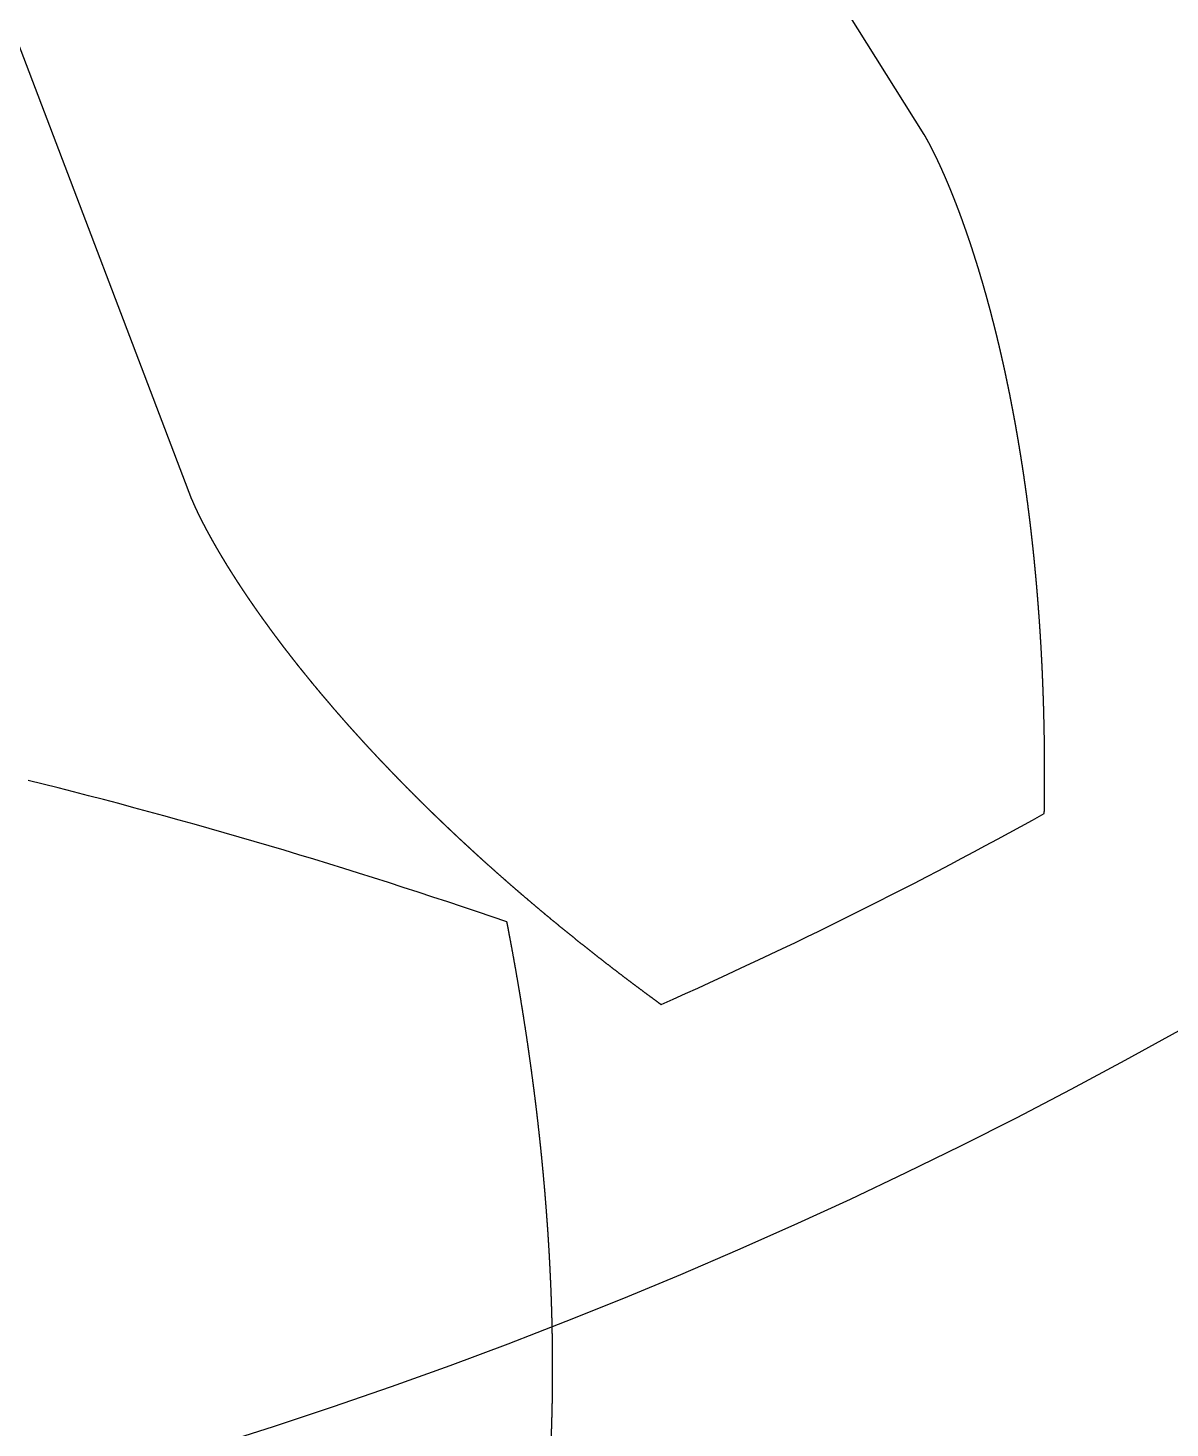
# Model space of a CAD drawing. Header units: centimetres. Extents: x -25.1 to 37.5, y -51.5 to 12.5.
# Drawn here: x 15.3912 to 15.7282, y -38.6774 to -38.2645 of the extents above; entities that cross this region are included whole.
import ezdxf

# ---------------------------------------------------------------- set-up
doc = ezdxf.new("R2010")
doc.units = ezdxf.units.CM
doc.header["$MEASUREMENT"] = 0
for name, color, linetype in [('robot assembler v21_Sketch67', 7, 'Continuous'), ('robot assembler v21_Sketch68', 7, 'Continuous'), ('robot assembler v21_Sketch75', 7, 'Continuous'), ('robot assembler v21_Sketch76', 7, 'Continuous'), ('robot assembler v21_Sketch86', 7, 'Continuous')]:
    doc.layers.add(name, color=color, linetype=linetype)

msp = doc.modelspace()

# ---------------------------------------------------------------- linework, layer by layer
at = {"layer": 'robot assembler v21_Sketch67'}
msp.add_arc((14.991, -40.1, 50.1), 1.6625, 70.98924, 76.06958, dxfattribs=at)
msp.add_open_spline([(15.53243, -38.76543, 50.1), (15.53243, -38.76542, 50.1), (15.53244, -38.7654, 50.1), (15.53246, -38.76536, 50.1), (15.53248, -38.7653, 50.1), (15.53251, -38.76521, 50.1), (15.53255, -38.76511, 50.1), (15.53259, -38.765, 50.1), (15.53264, -38.76487, 50.1), (15.53269, -38.76473, 50.1), (15.53275, -38.76458, 50.1), (15.53281, -38.76441, 50.1), (15.53287, -38.76423, 50.1), (15.53294, -38.76404, 50.1), (15.53301, -38.76383, 50.1), (15.53309, -38.76362, 50.1), (15.53317, -38.76339, 50.1), (15.53325, -38.76315, 50.1), (15.53333, -38.7629, 50.1), (15.53342, -38.76263, 50.1), (15.53351, -38.76236, 50.1), (15.53361, -38.76207, 50.1), (15.5337, -38.76177, 50.1), (15.5338, -38.76146, 50.1), (15.5339, -38.76114, 50.1), (15.53401, -38.76081, 50.1), (15.53411, -38.76047, 50.1), (15.53422, -38.76012, 50.1), (15.53433, -38.75975, 50.1), (15.53444, -38.75938, 50.1), (15.53456, -38.759, 50.1), (15.53467, -38.7586, 50.1), (15.53479, -38.7582, 50.1), (15.53491, -38.75778, 50.1), (15.53503, -38.75736, 50.1), (15.53516, -38.75692, 50.1), (15.53528, -38.75648, 50.1), (15.5354, -38.75602, 50.1), (15.53553, -38.75556, 50.1), (15.53566, -38.75509, 50.1), (15.53579, -38.7546, 50.1), (15.53592, -38.75411, 50.1), (15.53605, -38.75361, 50.1), (15.53618, -38.7531, 50.1), (15.53631, -38.75258, 50.1), (15.53645, -38.75205, 50.1), (15.53658, -38.75151, 50.1), (15.53672, -38.75096, 50.1), (15.53685, -38.75041, 50.1), (15.53699, -38.74984, 50.1), (15.53712, -38.74927, 50.1), (15.53726, -38.74869, 50.1), (15.5374, -38.7481, 50.1), (15.53753, -38.7475, 50.1), (15.53767, -38.74689, 50.1), (15.53781, -38.74628, 50.1), (15.53795, -38.74565, 50.1), (15.53809, -38.74502, 50.1), (15.53822, -38.74438, 50.1), (15.53836, -38.74373, 50.1), (15.5385, -38.74307, 50.1), (15.53864, -38.74241, 50.1), (15.53877, -38.74173, 50.1), (15.53891, -38.74105, 50.1), (15.53905, -38.74036, 50.1), (15.53919, -38.73967, 50.1), (15.53932, -38.73896, 50.1), (15.53946, -38.73825, 50.1), (15.53959, -38.73753, 50.1), (15.53973, -38.7368, 50.1), (15.53986, -38.73607, 50.1), (15.54, -38.73533, 50.1), (15.54013, -38.73458, 50.1), (15.54026, -38.73382, 50.1), (15.5404, -38.73305, 50.1), (15.54053, -38.73228, 50.1), (15.54066, -38.7315, 50.1), (15.54079, -38.73072, 50.1), (15.54092, -38.72992, 50.1), (15.54104, -38.72912, 50.1), (15.54117, -38.72832, 50.1), (15.5413, -38.7275, 50.1), (15.54142, -38.72668, 50.1), (15.54155, -38.72585, 50.1), (15.54167, -38.72502, 50.1), (15.54179, -38.72417, 50.1), (15.54191, -38.72332, 50.1), (15.54203, -38.72247, 50.1), (15.54215, -38.72161, 50.1), (15.54227, -38.72074, 50.1), (15.54238, -38.71986, 50.1), (15.5425, -38.71898, 50.1), (15.54261, -38.71809, 50.1), (15.54272, -38.7172, 50.1), (15.54283, -38.71629, 50.1), (15.54294, -38.71539, 50.1), (15.54305, -38.71447, 50.1), (15.54316, -38.71355, 50.1), (15.54326, -38.71262, 50.1), (15.54336, -38.71169, 50.1), (15.54347, -38.71075, 50.1), (15.54357, -38.7098, 50.1), (15.54366, -38.70885, 50.1), (15.54376, -38.70789, 50.1), (15.54386, -38.70693, 50.1), (15.54395, -38.70596, 50.1), (15.54404, -38.70498, 50.1), (15.54413, -38.704, 50.1), (15.54422, -38.70301, 50.1), (15.54431, -38.70202, 50.1), (15.54439, -38.70102, 50.1), (15.54447, -38.70001, 50.1), (15.54455, -38.699, 50.1), (15.54463, -38.69798, 50.1), (15.54471, -38.69696, 50.1), (15.54479, -38.69593, 50.1), (15.54486, -38.6949, 50.1), (15.54493, -38.69386, 50.1), (15.545, -38.69281, 50.1), (15.54507, -38.69176, 50.1), (15.54513, -38.6907, 50.1), (15.54519, -38.68964, 50.1), (15.54525, -38.68857, 50.1), (15.54531, -38.6875, 50.1), (15.54537, -38.68642, 50.1), (15.54542, -38.68534, 50.1), (15.54548, -38.68425, 50.1), (15.54553, -38.68315, 50.1), (15.54557, -38.68205, 50.1), (15.54562, -38.68095, 50.1), (15.54566, -38.67983, 50.1), (15.5457, -38.67872, 50.1), (15.54574, -38.6776, 50.1), (15.54578, -38.67647, 50.1), (15.54581, -38.67534, 50.1), (15.54584, -38.6742, 50.1), (15.54587, -38.67306, 50.1), (15.5459, -38.67191, 50.1), (15.54592, -38.67076, 50.1), (15.54595, -38.66961, 50.1), (15.54597, -38.66844, 50.1), (15.54598, -38.66728, 50.1), (15.546, -38.66611, 50.1), (15.54601, -38.66493, 50.1), (15.54602, -38.66375, 50.1), (15.54603, -38.66256, 50.1), (15.54603, -38.66137, 50.1), (15.54603, -38.66018, 50.1), (15.54603, -38.65898, 50.1), (15.54603, -38.65777, 50.1), (15.54602, -38.65656, 50.1), (15.54602, -38.65535, 50.1), (15.546, -38.65413, 50.1), (15.54599, -38.6529, 50.1), (15.54597, -38.65168, 50.1), (15.54595, -38.65044, 50.1), (15.54593, -38.6492, 50.1), (15.54591, -38.64796, 50.1), (15.54588, -38.64672, 50.1), (15.54585, -38.64547, 50.1), (15.54582, -38.64421, 50.1), (15.54578, -38.64295, 50.1), (15.54574, -38.64169, 50.1), (15.5457, -38.64042, 50.1), (15.54566, -38.63914, 50.1), (15.54561, -38.63787, 50.1), (15.54556, -38.63658, 50.1), (15.54551, -38.6353, 50.1), (15.54545, -38.63401, 50.1), (15.54539, -38.63271, 50.1), (15.54533, -38.63142, 50.1), (15.54527, -38.63011, 50.1), (15.5452, -38.62881, 50.1), (15.54513, -38.62749, 50.1), (15.54506, -38.62618, 50.1), (15.54498, -38.62486, 50.1), (15.5449, -38.62354, 50.1), (15.54482, -38.62221, 50.1), (15.54474, -38.62088, 50.1), (15.54465, -38.61954, 50.1), (15.54456, -38.6182, 50.1), (15.54446, -38.61686, 50.1), (15.54436, -38.61551, 50.1), (15.54426, -38.61416, 50.1), (15.54416, -38.6128, 50.1), (15.54405, -38.61144, 50.1), (15.54394, -38.61008, 50.1), (15.54383, -38.60871, 50.1), (15.54372, -38.60734, 50.1), (15.5436, -38.60597, 50.1), (15.54347, -38.60459, 50.1), (15.54335, -38.60321, 50.1), (15.54322, -38.60182, 50.1), (15.54309, -38.60043, 50.1), (15.54295, -38.59904, 50.1), (15.54282, -38.59764, 50.1), (15.54268, -38.59624, 50.1), (15.54253, -38.59484, 50.1), (15.54238, -38.59343, 50.1), (15.54223, -38.59202, 50.1), (15.54208, -38.5906, 50.1), (15.54192, -38.58918, 50.1), (15.54176, -38.58776, 50.1), (15.5416, -38.58633, 50.1), (15.54143, -38.5849, 50.1), (15.54126, -38.58347, 50.1), (15.54108, -38.58203, 50.1), (15.54091, -38.5806, 50.1), (15.54073, -38.57915, 50.1), (15.54054, -38.57771, 50.1), (15.54036, -38.57626, 50.1), (15.54016, -38.5748, 50.1), (15.53997, -38.57335, 50.1), (15.53977, -38.57189, 50.1), (15.53957, -38.57042, 50.1), (15.53937, -38.56896, 50.1), (15.53916, -38.56749, 50.1), (15.53895, -38.56601, 50.1), (15.53874, -38.56454, 50.1), (15.53852, -38.56306, 50.1), (15.5383, -38.56157, 50.1), (15.53807, -38.56009, 50.1), (15.53784, -38.5586, 50.1), (15.53761, -38.55711, 50.1), (15.53738, -38.55561, 50.1), (15.53714, -38.55411, 50.1), (15.5369, -38.55261, 50.1), (15.53665, -38.55111, 50.1), (15.5364, -38.5496, 50.1), (15.53615, -38.54809, 50.1), (15.5359, -38.54657, 50.1), (15.53564, -38.54506, 50.1), (15.53537, -38.54354, 50.1), (15.53511, -38.54201, 50.1), (15.53484, -38.54049, 50.1), (15.53456, -38.53896, 50.1), (15.53429, -38.53743, 50.1), (15.53401, -38.53589, 50.1), (15.53372, -38.53436, 50.1), (15.53343, -38.53282, 50.1), (15.53314, -38.53127, 50.1), (15.53291, -38.53004, 50.1), (15.53273, -38.52911, 50.1), (15.53261, -38.52849, 50.1), (15.53255, -38.52818, 50.1)], degree=5, dxfattribs=at)
at = {"layer": 'robot assembler v21_Sketch68'}
msp.add_arc((14.991, -40.1, 50.1), 1.6625, 70.98924, 76.06958, dxfattribs=at)
msp.add_open_spline([(15.53243, -38.76543, 50.1), (15.53243, -38.76542, 50.1), (15.53244, -38.7654, 50.1), (15.53246, -38.76536, 50.1), (15.53248, -38.7653, 50.1), (15.53251, -38.76521, 50.1), (15.53255, -38.76511, 50.1), (15.53259, -38.765, 50.1), (15.53264, -38.76487, 50.1), (15.53269, -38.76473, 50.1), (15.53275, -38.76458, 50.1), (15.53281, -38.76441, 50.1), (15.53287, -38.76423, 50.1), (15.53294, -38.76404, 50.1), (15.53301, -38.76383, 50.1), (15.53309, -38.76362, 50.1), (15.53317, -38.76339, 50.1), (15.53325, -38.76315, 50.1), (15.53333, -38.7629, 50.1), (15.53342, -38.76263, 50.1), (15.53351, -38.76236, 50.1), (15.53361, -38.76207, 50.1), (15.5337, -38.76177, 50.1), (15.5338, -38.76146, 50.1), (15.5339, -38.76114, 50.1), (15.53401, -38.76081, 50.1), (15.53411, -38.76047, 50.1), (15.53422, -38.76012, 50.1), (15.53433, -38.75975, 50.1), (15.53444, -38.75938, 50.1), (15.53456, -38.759, 50.1), (15.53467, -38.7586, 50.1), (15.53479, -38.7582, 50.1), (15.53491, -38.75778, 50.1), (15.53503, -38.75736, 50.1), (15.53516, -38.75692, 50.1), (15.53528, -38.75648, 50.1), (15.5354, -38.75602, 50.1), (15.53553, -38.75556, 50.1), (15.53566, -38.75509, 50.1), (15.53579, -38.7546, 50.1), (15.53592, -38.75411, 50.1), (15.53605, -38.75361, 50.1), (15.53618, -38.7531, 50.1), (15.53631, -38.75258, 50.1), (15.53645, -38.75205, 50.1), (15.53658, -38.75151, 50.1), (15.53672, -38.75096, 50.1), (15.53685, -38.75041, 50.1), (15.53699, -38.74984, 50.1), (15.53712, -38.74927, 50.1), (15.53726, -38.74869, 50.1), (15.5374, -38.7481, 50.1), (15.53753, -38.7475, 50.1), (15.53767, -38.74689, 50.1), (15.53781, -38.74628, 50.1), (15.53795, -38.74565, 50.1), (15.53809, -38.74502, 50.1), (15.53822, -38.74438, 50.1), (15.53836, -38.74373, 50.1), (15.5385, -38.74307, 50.1), (15.53864, -38.74241, 50.1), (15.53877, -38.74173, 50.1), (15.53891, -38.74105, 50.1), (15.53905, -38.74036, 50.1), (15.53919, -38.73967, 50.1), (15.53932, -38.73896, 50.1), (15.53946, -38.73825, 50.1), (15.53959, -38.73753, 50.1), (15.53973, -38.7368, 50.1), (15.53986, -38.73607, 50.1), (15.54, -38.73533, 50.1), (15.54013, -38.73458, 50.1), (15.54026, -38.73382, 50.1), (15.5404, -38.73305, 50.1), (15.54053, -38.73228, 50.1), (15.54066, -38.7315, 50.1), (15.54079, -38.73072, 50.1), (15.54092, -38.72992, 50.1), (15.54104, -38.72912, 50.1), (15.54117, -38.72832, 50.1), (15.5413, -38.7275, 50.1), (15.54142, -38.72668, 50.1), (15.54155, -38.72585, 50.1), (15.54167, -38.72502, 50.1), (15.54179, -38.72417, 50.1), (15.54191, -38.72332, 50.1), (15.54203, -38.72247, 50.1), (15.54215, -38.72161, 50.1), (15.54227, -38.72074, 50.1), (15.54238, -38.71986, 50.1), (15.5425, -38.71898, 50.1), (15.54261, -38.71809, 50.1), (15.54272, -38.7172, 50.1), (15.54283, -38.71629, 50.1), (15.54294, -38.71539, 50.1), (15.54305, -38.71447, 50.1), (15.54316, -38.71355, 50.1), (15.54326, -38.71262, 50.1), (15.54336, -38.71169, 50.1), (15.54347, -38.71075, 50.1), (15.54357, -38.7098, 50.1), (15.54366, -38.70885, 50.1), (15.54376, -38.70789, 50.1), (15.54386, -38.70693, 50.1), (15.54395, -38.70596, 50.1), (15.54404, -38.70498, 50.1), (15.54413, -38.704, 50.1), (15.54422, -38.70301, 50.1), (15.54431, -38.70202, 50.1), (15.54439, -38.70102, 50.1), (15.54447, -38.70001, 50.1), (15.54455, -38.699, 50.1), (15.54463, -38.69798, 50.1), (15.54471, -38.69696, 50.1), (15.54479, -38.69593, 50.1), (15.54486, -38.6949, 50.1), (15.54493, -38.69386, 50.1), (15.545, -38.69281, 50.1), (15.54507, -38.69176, 50.1), (15.54513, -38.6907, 50.1), (15.54519, -38.68964, 50.1), (15.54525, -38.68857, 50.1), (15.54531, -38.6875, 50.1), (15.54537, -38.68642, 50.1), (15.54542, -38.68534, 50.1), (15.54548, -38.68425, 50.1), (15.54553, -38.68315, 50.1), (15.54557, -38.68205, 50.1), (15.54562, -38.68095, 50.1), (15.54566, -38.67983, 50.1), (15.5457, -38.67872, 50.1), (15.54574, -38.6776, 50.1), (15.54578, -38.67647, 50.1), (15.54581, -38.67534, 50.1), (15.54584, -38.6742, 50.1), (15.54587, -38.67306, 50.1), (15.5459, -38.67191, 50.1), (15.54592, -38.67076, 50.1), (15.54595, -38.66961, 50.1), (15.54597, -38.66844, 50.1), (15.54598, -38.66728, 50.1), (15.546, -38.66611, 50.1), (15.54601, -38.66493, 50.1), (15.54602, -38.66375, 50.1), (15.54603, -38.66256, 50.1), (15.54603, -38.66137, 50.1), (15.54603, -38.66018, 50.1), (15.54603, -38.65898, 50.1), (15.54603, -38.65777, 50.1), (15.54602, -38.65656, 50.1), (15.54602, -38.65535, 50.1), (15.546, -38.65413, 50.1), (15.54599, -38.6529, 50.1), (15.54597, -38.65168, 50.1), (15.54595, -38.65044, 50.1), (15.54593, -38.6492, 50.1), (15.54591, -38.64796, 50.1), (15.54588, -38.64672, 50.1), (15.54585, -38.64547, 50.1), (15.54582, -38.64421, 50.1), (15.54578, -38.64295, 50.1), (15.54574, -38.64169, 50.1), (15.5457, -38.64042, 50.1), (15.54566, -38.63914, 50.1), (15.54561, -38.63787, 50.1), (15.54556, -38.63658, 50.1), (15.54551, -38.6353, 50.1), (15.54545, -38.63401, 50.1), (15.54539, -38.63271, 50.1), (15.54533, -38.63142, 50.1), (15.54527, -38.63011, 50.1), (15.5452, -38.62881, 50.1), (15.54513, -38.62749, 50.1), (15.54506, -38.62618, 50.1), (15.54498, -38.62486, 50.1), (15.5449, -38.62354, 50.1), (15.54482, -38.62221, 50.1), (15.54474, -38.62088, 50.1), (15.54465, -38.61954, 50.1), (15.54456, -38.6182, 50.1), (15.54446, -38.61686, 50.1), (15.54436, -38.61551, 50.1), (15.54426, -38.61416, 50.1), (15.54416, -38.6128, 50.1), (15.54405, -38.61144, 50.1), (15.54394, -38.61008, 50.1), (15.54383, -38.60871, 50.1), (15.54372, -38.60734, 50.1), (15.5436, -38.60597, 50.1), (15.54347, -38.60459, 50.1), (15.54335, -38.60321, 50.1), (15.54322, -38.60182, 50.1), (15.54309, -38.60043, 50.1), (15.54295, -38.59904, 50.1), (15.54282, -38.59764, 50.1), (15.54268, -38.59624, 50.1), (15.54253, -38.59484, 50.1), (15.54238, -38.59343, 50.1), (15.54223, -38.59202, 50.1), (15.54208, -38.5906, 50.1), (15.54192, -38.58918, 50.1), (15.54176, -38.58776, 50.1), (15.5416, -38.58633, 50.1), (15.54143, -38.5849, 50.1), (15.54126, -38.58347, 50.1), (15.54108, -38.58203, 50.1), (15.54091, -38.5806, 50.1), (15.54073, -38.57915, 50.1), (15.54054, -38.57771, 50.1), (15.54036, -38.57626, 50.1), (15.54016, -38.5748, 50.1), (15.53997, -38.57335, 50.1), (15.53977, -38.57189, 50.1), (15.53957, -38.57042, 50.1), (15.53937, -38.56896, 50.1), (15.53916, -38.56749, 50.1), (15.53895, -38.56601, 50.1), (15.53874, -38.56454, 50.1), (15.53852, -38.56306, 50.1), (15.5383, -38.56157, 50.1), (15.53807, -38.56009, 50.1), (15.53784, -38.5586, 50.1), (15.53761, -38.55711, 50.1), (15.53738, -38.55561, 50.1), (15.53714, -38.55411, 50.1), (15.5369, -38.55261, 50.1), (15.53665, -38.55111, 50.1), (15.5364, -38.5496, 50.1), (15.53615, -38.54809, 50.1), (15.5359, -38.54657, 50.1), (15.53564, -38.54506, 50.1), (15.53537, -38.54354, 50.1), (15.53511, -38.54201, 50.1), (15.53484, -38.54049, 50.1), (15.53456, -38.53896, 50.1), (15.53429, -38.53743, 50.1), (15.53401, -38.53589, 50.1), (15.53372, -38.53436, 50.1), (15.53343, -38.53282, 50.1), (15.53314, -38.53127, 50.1), (15.53291, -38.53004, 50.1), (15.53273, -38.52911, 50.1), (15.53261, -38.52849, 50.1), (15.53255, -38.52818, 50.1)], degree=5, dxfattribs=at)
at = {"layer": 'robot assembler v21_Sketch75'}
for p, q in [((15.65563, -38.29588, 50.1), (15.57761, -38.17142, 50.1)), ((15.38722, -38.26623, 50.1), (15.43952, -38.40349, 50.1)), ((15.65568, -38.29595, 50.1), (15.65563, -38.29588, 50.1)), ((15.43952, -38.40349, 50.1), (15.43955, -38.40357, 50.1))]:
    msp.add_line(p, q, dxfattribs=at)
msp.add_arc((15, -37.25, 50.1), 1.425, 293.93042, 299.01076, dxfattribs=at)
for points in [[(15.69109, -38.4962, 50.1), (15.69109, -38.49593, 50.1), (15.6911, -38.49538, 50.1), (15.69111, -38.49456, 50.1), (15.69113, -38.49346, 50.1), (15.69115, -38.4921, 50.1), (15.69116, -38.49074, 50.1), (15.69117, -38.48938, 50.1), (15.69118, -38.48802, 50.1), (15.69118, -38.48667, 50.1), (15.69119, -38.48532, 50.1), (15.69119, -38.48398, 50.1), (15.69119, -38.48263, 50.1), (15.69118, -38.48129, 50.1), (15.69117, -38.47996, 50.1), (15.69116, -38.47862, 50.1), (15.69115, -38.47729, 50.1), (15.69114, -38.47597, 50.1), (15.69112, -38.47464, 50.1), (15.6911, -38.47332, 50.1), (15.69108, -38.47201, 50.1), (15.69105, -38.47069, 50.1), (15.69102, -38.46938, 50.1), (15.69099, -38.46808, 50.1), (15.69096, -38.46677, 50.1), (15.69093, -38.46547, 50.1), (15.69089, -38.46418, 50.1), (15.69085, -38.46288, 50.1), (15.6908, -38.46159, 50.1), (15.69076, -38.46031, 50.1), (15.69071, -38.45902, 50.1), (15.69066, -38.45774, 50.1), (15.69061, -38.45647, 50.1), (15.69056, -38.4552, 50.1), (15.6905, -38.45393, 50.1), (15.69044, -38.45266, 50.1), (15.69038, -38.4514, 50.1), (15.69031, -38.45014, 50.1), (15.69025, -38.44889, 50.1), (15.69018, -38.44763, 50.1), (15.69011, -38.44639, 50.1), (15.69003, -38.44514, 50.1), (15.68996, -38.4439, 50.1), (15.68988, -38.44267, 50.1), (15.6898, -38.44143, 50.1), (15.68972, -38.4402, 50.1), (15.68963, -38.43898, 50.1), (15.68954, -38.43775, 50.1), (15.68945, -38.43654, 50.1), (15.68936, -38.43532, 50.1), (15.68927, -38.43411, 50.1), (15.68917, -38.4329, 50.1), (15.68907, -38.4317, 50.1), (15.68897, -38.4305, 50.1), (15.68887, -38.4293, 50.1), (15.68877, -38.42811, 50.1), (15.68866, -38.42692, 50.1), (15.68855, -38.42574, 50.1), (15.68844, -38.42456, 50.1), (15.68833, -38.42338, 50.1), (15.68821, -38.42221, 50.1), (15.6881, -38.42104, 50.1), (15.68798, -38.41988, 50.1), (15.68786, -38.41872, 50.1), (15.68773, -38.41756, 50.1), (15.68761, -38.41641, 50.1), (15.68748, -38.41526, 50.1), (15.68735, -38.41411, 50.1), (15.68722, -38.41297, 50.1), (15.68709, -38.41184, 50.1), (15.68695, -38.4107, 50.1), (15.68682, -38.40958, 50.1), (15.68668, -38.40845, 50.1), (15.68654, -38.40733, 50.1), (15.68639, -38.40622, 50.1), (15.68625, -38.4051, 50.1), (15.6861, -38.404, 50.1), (15.68596, -38.40289, 50.1), (15.68581, -38.40179, 50.1), (15.68565, -38.4007, 50.1), (15.6855, -38.39961, 50.1), (15.68535, -38.39852, 50.1), (15.68519, -38.39744, 50.1), (15.68503, -38.39636, 50.1), (15.68487, -38.39529, 50.1), (15.68471, -38.39422, 50.1), (15.68454, -38.39315, 50.1), (15.68438, -38.39209, 50.1), (15.68421, -38.39104, 50.1), (15.68404, -38.38998, 50.1), (15.68387, -38.38894, 50.1), (15.6837, -38.38789, 50.1), (15.68353, -38.38686, 50.1), (15.68335, -38.38582, 50.1), (15.68318, -38.38479, 50.1), (15.683, -38.38377, 50.1), (15.68282, -38.38275, 50.1), (15.68264, -38.38173, 50.1), (15.68246, -38.38072, 50.1), (15.68227, -38.37971, 50.1), (15.68209, -38.37871, 50.1), (15.6819, -38.37772, 50.1), (15.68171, -38.37672, 50.1), (15.68152, -38.37574, 50.1), (15.68133, -38.37475, 50.1), (15.68114, -38.37377, 50.1), (15.68095, -38.3728, 50.1), (15.68075, -38.37183, 50.1), (15.68056, -38.37087, 50.1), (15.68036, -38.36991, 50.1), (15.68016, -38.36895, 50.1), (15.67996, -38.368, 50.1), (15.67976, -38.36706, 50.1), (15.67956, -38.36612, 50.1), (15.67936, -38.36518, 50.1), (15.67915, -38.36425, 50.1), (15.67895, -38.36333, 50.1), (15.67874, -38.36241, 50.1), (15.67853, -38.36149, 50.1), (15.67833, -38.36058, 50.1), (15.67812, -38.35968, 50.1), (15.67791, -38.35878, 50.1), (15.6777, -38.35788, 50.1), (15.67748, -38.35699, 50.1), (15.67727, -38.35611, 50.1), (15.67706, -38.35523, 50.1), (15.67684, -38.35435, 50.1), (15.67663, -38.35349, 50.1), (15.67641, -38.35262, 50.1), (15.67619, -38.35176, 50.1), (15.67597, -38.35091, 50.1), (15.67576, -38.35006, 50.1), (15.67554, -38.34922, 50.1), (15.67532, -38.34838, 50.1), (15.6751, -38.34755, 50.1), (15.67487, -38.34672, 50.1), (15.67465, -38.3459, 50.1), (15.67443, -38.34508, 50.1), (15.67421, -38.34427, 50.1), (15.67398, -38.34347, 50.1), (15.67376, -38.34267, 50.1), (15.67353, -38.34187, 50.1), (15.67331, -38.34109, 50.1), (15.67308, -38.3403, 50.1), (15.67286, -38.33953, 50.1), (15.67263, -38.33875, 50.1), (15.6724, -38.33799, 50.1), (15.67218, -38.33723, 50.1), (15.67195, -38.33647, 50.1), (15.67172, -38.33572, 50.1), (15.6715, -38.33498, 50.1), (15.67127, -38.33424, 50.1), (15.67104, -38.33351, 50.1), (15.67081, -38.33279, 50.1), (15.67059, -38.33207, 50.1), (15.67036, -38.33135, 50.1), (15.67013, -38.33064, 50.1), (15.6699, -38.32994, 50.1), (15.66967, -38.32925, 50.1), (15.66945, -38.32856, 50.1), (15.66922, -38.32787, 50.1), (15.66899, -38.32719, 50.1), (15.66876, -38.32652, 50.1), (15.66854, -38.32586, 50.1), (15.66831, -38.3252, 50.1), (15.66808, -38.32454, 50.1), (15.66786, -38.3239, 50.1), (15.66763, -38.32326, 50.1), (15.66741, -38.32262, 50.1), (15.66718, -38.32199, 50.1), (15.66696, -38.32137, 50.1), (15.66673, -38.32075, 50.1), (15.66651, -38.32015, 50.1), (15.66629, -38.31954, 50.1), (15.66607, -38.31895, 50.1), (15.66585, -38.31836, 50.1), (15.66563, -38.31777, 50.1), (15.66541, -38.3172, 50.1), (15.66519, -38.31663, 50.1), (15.66497, -38.31606, 50.1), (15.66475, -38.31551, 50.1), (15.66454, -38.31496, 50.1), (15.66432, -38.31441, 50.1), (15.66411, -38.31388, 50.1), (15.6639, -38.31335, 50.1), (15.66369, -38.31283, 50.1), (15.66348, -38.31231, 50.1), (15.66327, -38.3118, 50.1), (15.66306, -38.3113, 50.1), (15.66285, -38.31081, 50.1), (15.66265, -38.31032, 50.1), (15.66245, -38.30984, 50.1), (15.66224, -38.30936, 50.1), (15.66204, -38.3089, 50.1), (15.66185, -38.30844, 50.1), (15.66165, -38.30799, 50.1), (15.66145, -38.30754, 50.1), (15.66126, -38.30711, 50.1), (15.66107, -38.30668, 50.1), (15.66088, -38.30625, 50.1), (15.66069, -38.30584, 50.1), (15.66051, -38.30543, 50.1), (15.66033, -38.30503, 50.1), (15.66014, -38.30464, 50.1), (15.65997, -38.30426, 50.1), (15.65979, -38.30388, 50.1), (15.65962, -38.30351, 50.1), (15.65945, -38.30315, 50.1), (15.65928, -38.3028, 50.1), (15.65911, -38.30245, 50.1), (15.65895, -38.30212, 50.1), (15.65879, -38.30179, 50.1), (15.65863, -38.30147, 50.1), (15.65847, -38.30115, 50.1), (15.65832, -38.30085, 50.1), (15.65817, -38.30055, 50.1), (15.65803, -38.30027, 50.1), (15.65789, -38.29999, 50.1), (15.65775, -38.29972, 50.1), (15.65761, -38.29945, 50.1), (15.65748, -38.2992, 50.1), (15.65735, -38.29896, 50.1), (15.65723, -38.29872, 50.1), (15.65711, -38.29849, 50.1), (15.65699, -38.29827, 50.1), (15.65688, -38.29806, 50.1), (15.65677, -38.29786, 50.1), (15.65666, -38.29767, 50.1), (15.65656, -38.29749, 50.1), (15.65647, -38.29732, 50.1), (15.65637, -38.29715, 50.1), (15.65629, -38.297, 50.1), (15.6562, -38.29685, 50.1), (15.65613, -38.29672, 50.1), (15.65606, -38.29659, 50.1), (15.65599, -38.29648, 50.1), (15.65593, -38.29637, 50.1), (15.65587, -38.29628, 50.1), (15.65582, -38.29619, 50.1), (15.65577, -38.29611, 50.1), (15.65574, -38.29605, 50.1), (15.65571, -38.296, 50.1), (15.65569, -38.29598, 50.1), (15.65568, -38.29596, 50.1), (15.65568, -38.29595, 50.1)], [(15.43955, -38.40357, 50.1), (15.43956, -38.40358, 50.1), (15.43957, -38.40359, 50.1), (15.43958, -38.40363, 50.1), (15.4396, -38.40367, 50.1), (15.43963, -38.40374, 50.1), (15.43966, -38.40383, 50.1), (15.4397, -38.40392, 50.1), (15.43974, -38.40402, 50.1), (15.43979, -38.40413, 50.1), (15.43984, -38.40426, 50.1), (15.43989, -38.40439, 50.1), (15.43996, -38.40453, 50.1), (15.44002, -38.40469, 50.1), (15.44009, -38.40485, 50.1), (15.44017, -38.40502, 50.1), (15.44025, -38.4052, 50.1), (15.44033, -38.40539, 50.1), (15.44042, -38.40559, 50.1), (15.44052, -38.4058, 50.1), (15.44062, -38.40601, 50.1), (15.44072, -38.40624, 50.1), (15.44083, -38.40647, 50.1), (15.44094, -38.40671, 50.1), (15.44106, -38.40696, 50.1), (15.44118, -38.40722, 50.1), (15.44131, -38.40749, 50.1), (15.44144, -38.40776, 50.1), (15.44158, -38.40804, 50.1), (15.44172, -38.40833, 50.1), (15.44187, -38.40863, 50.1), (15.44202, -38.40894, 50.1), (15.44218, -38.40925, 50.1), (15.44234, -38.40957, 50.1), (15.4425, -38.40989, 50.1), (15.44267, -38.41023, 50.1), (15.44285, -38.41057, 50.1), (15.44303, -38.41091, 50.1), (15.44321, -38.41127, 50.1), (15.4434, -38.41163, 50.1), (15.4436, -38.412, 50.1), (15.4438, -38.41237, 50.1), (15.444, -38.41275, 50.1), (15.44421, -38.41314, 50.1), (15.44442, -38.41353, 50.1), (15.44464, -38.41393, 50.1), (15.44486, -38.41433, 50.1), (15.44509, -38.41475, 50.1), (15.44532, -38.41516, 50.1), (15.44556, -38.41559, 50.1), (15.4458, -38.41602, 50.1), (15.44605, -38.41645, 50.1), (15.4463, -38.41689, 50.1), (15.44656, -38.41734, 50.1), (15.44682, -38.41779, 50.1), (15.44708, -38.41825, 50.1), (15.44735, -38.41871, 50.1), (15.44763, -38.41918, 50.1), (15.44791, -38.41965, 50.1), (15.44819, -38.42013, 50.1), (15.44848, -38.42061, 50.1), (15.44878, -38.4211, 50.1), (15.44908, -38.42159, 50.1), (15.44938, -38.42209, 50.1), (15.44969, -38.4226, 50.1), (15.45, -38.4231, 50.1), (15.45032, -38.42362, 50.1), (15.45065, -38.42414, 50.1), (15.45097, -38.42466, 50.1), (15.45131, -38.42519, 50.1), (15.45164, -38.42572, 50.1), (15.45199, -38.42625, 50.1), (15.45233, -38.42679, 50.1), (15.45268, -38.42734, 50.1), (15.45304, -38.42789, 50.1), (15.4534, -38.42844, 50.1), (15.45377, -38.429, 50.1), (15.45414, -38.42956, 50.1), (15.45451, -38.43013, 50.1), (15.45489, -38.4307, 50.1), (15.45528, -38.43127, 50.1), (15.45567, -38.43185, 50.1), (15.45606, -38.43243, 50.1), (15.45646, -38.43302, 50.1), (15.45687, -38.43361, 50.1), (15.45727, -38.4342, 50.1), (15.45769, -38.4348, 50.1), (15.45811, -38.4354, 50.1), (15.45853, -38.43601, 50.1), (15.45896, -38.43662, 50.1), (15.45939, -38.43723, 50.1), (15.45983, -38.43784, 50.1), (15.46027, -38.43846, 50.1), (15.46071, -38.43909, 50.1), (15.46117, -38.43971, 50.1), (15.46162, -38.44034, 50.1), (15.46208, -38.44097, 50.1), (15.46255, -38.44161, 50.1), (15.46302, -38.44225, 50.1), (15.46349, -38.44289, 50.1), (15.46397, -38.44354, 50.1), (15.46446, -38.44419, 50.1), (15.46495, -38.44484, 50.1), (15.46544, -38.44549, 50.1), (15.46594, -38.44615, 50.1), (15.46644, -38.44681, 50.1), (15.46695, -38.44747, 50.1), (15.46746, -38.44814, 50.1), (15.46798, -38.44881, 50.1), (15.4685, -38.44948, 50.1), (15.46903, -38.45016, 50.1), (15.46956, -38.45084, 50.1), (15.47009, -38.45152, 50.1), (15.47063, -38.4522, 50.1), (15.47118, -38.45289, 50.1), (15.47173, -38.45357, 50.1), (15.47228, -38.45426, 50.1), (15.47284, -38.45496, 50.1), (15.47341, -38.45565, 50.1), (15.47397, -38.45635, 50.1), (15.47455, -38.45705, 50.1), (15.47512, -38.45776, 50.1), (15.47571, -38.45846, 50.1), (15.47629, -38.45917, 50.1), (15.47689, -38.45988, 50.1), (15.47748, -38.46059, 50.1), (15.47808, -38.46131, 50.1), (15.47869, -38.46202, 50.1), (15.4793, -38.46274, 50.1), (15.47991, -38.46346, 50.1), (15.48053, -38.46419, 50.1), (15.48116, -38.46491, 50.1), (15.48178, -38.46564, 50.1), (15.48242, -38.46637, 50.1), (15.48305, -38.4671, 50.1), (15.4837, -38.46783, 50.1), (15.48434, -38.46857, 50.1), (15.48499, -38.46931, 50.1), (15.48565, -38.47005, 50.1), (15.48631, -38.47079, 50.1), (15.48698, -38.47153, 50.1), (15.48765, -38.47228, 50.1), (15.48832, -38.47302, 50.1), (15.489, -38.47377, 50.1), (15.48968, -38.47452, 50.1), (15.49037, -38.47527, 50.1), (15.49106, -38.47602, 50.1), (15.49176, -38.47678, 50.1), (15.49246, -38.47754, 50.1), (15.49317, -38.47829, 50.1), (15.49388, -38.47905, 50.1), (15.49459, -38.47981, 50.1), (15.49531, -38.48058, 50.1), (15.49604, -38.48134, 50.1), (15.49677, -38.48211, 50.1), (15.4975, -38.48287, 50.1), (15.49824, -38.48364, 50.1), (15.49898, -38.48441, 50.1), (15.49973, -38.48518, 50.1), (15.50048, -38.48595, 50.1), (15.50123, -38.48673, 50.1), (15.50199, -38.4875, 50.1), (15.50276, -38.48828, 50.1), (15.50353, -38.48906, 50.1), (15.5043, -38.48983, 50.1), (15.50508, -38.49061, 50.1), (15.50586, -38.49139, 50.1), (15.50665, -38.49218, 50.1), (15.50744, -38.49296, 50.1), (15.50823, -38.49374, 50.1), (15.50904, -38.49453, 50.1), (15.50984, -38.49532, 50.1), (15.51065, -38.4961, 50.1), (15.51146, -38.49689, 50.1), (15.51228, -38.49768, 50.1), (15.5131, -38.49847, 50.1), (15.51393, -38.49926, 50.1), (15.51476, -38.50005, 50.1), (15.5156, -38.50085, 50.1), (15.51644, -38.50164, 50.1), (15.51728, -38.50243, 50.1), (15.51813, -38.50323, 50.1), (15.51898, -38.50403, 50.1), (15.51984, -38.50482, 50.1), (15.5207, -38.50562, 50.1), (15.52157, -38.50642, 50.1), (15.52244, -38.50722, 50.1), (15.52332, -38.50802, 50.1), (15.5242, -38.50882, 50.1), (15.52508, -38.50962, 50.1), (15.52597, -38.51042, 50.1), (15.52686, -38.51122, 50.1), (15.52776, -38.51203, 50.1), (15.52866, -38.51283, 50.1), (15.52956, -38.51363, 50.1), (15.53047, -38.51444, 50.1), (15.53139, -38.51524, 50.1), (15.53231, -38.51605, 50.1), (15.53323, -38.51686, 50.1), (15.53416, -38.51766, 50.1), (15.53509, -38.51847, 50.1), (15.53602, -38.51928, 50.1), (15.53696, -38.52008, 50.1), (15.53791, -38.52089, 50.1), (15.53886, -38.5217, 50.1), (15.53981, -38.52251, 50.1), (15.54077, -38.52332, 50.1), (15.54173, -38.52413, 50.1), (15.54269, -38.52494, 50.1), (15.54366, -38.52575, 50.1), (15.54464, -38.52656, 50.1), (15.54561, -38.52737, 50.1), (15.5466, -38.52818, 50.1), (15.54758, -38.52899, 50.1), (15.54857, -38.5298, 50.1), (15.54957, -38.53061, 50.1), (15.55057, -38.53142, 50.1), (15.55157, -38.53223, 50.1), (15.55258, -38.53304, 50.1), (15.55359, -38.53386, 50.1), (15.55461, -38.53467, 50.1), (15.55563, -38.53548, 50.1), (15.55665, -38.53629, 50.1), (15.55768, -38.5371, 50.1), (15.55872, -38.53791, 50.1), (15.55975, -38.53873, 50.1), (15.56079, -38.53954, 50.1), (15.56184, -38.54035, 50.1), (15.56289, -38.54116, 50.1), (15.56394, -38.54197, 50.1), (15.565, -38.54278, 50.1), (15.56606, -38.54359, 50.1), (15.56713, -38.54441, 50.1), (15.5682, -38.54522, 50.1), (15.56927, -38.54603, 50.1), (15.57035, -38.54684, 50.1), (15.57144, -38.54765, 50.1), (15.57252, -38.54846, 50.1), (15.57361, -38.54927, 50.1), (15.57471, -38.55008, 50.1), (15.57581, -38.55089, 50.1), (15.57669, -38.55153, 50.1), (15.57735, -38.55202, 50.1), (15.5778, -38.55234, 50.1), (15.57802, -38.55251, 50.1)]]:
    msp.add_open_spline(points, degree=5, dxfattribs=at)
at = {"layer": 'robot assembler v21_Sketch76'}
for p, q in [((15.65563, -38.29588, 50.1), (15.57761, -38.17142, 50.1)), ((15.38722, -38.26623, 50.1), (15.43952, -38.40349, 50.1)), ((15.65568, -38.29595, 50.1), (15.65563, -38.29588, 50.1)), ((15.43952, -38.40349, 50.1), (15.43955, -38.40357, 50.1))]:
    msp.add_line(p, q, dxfattribs=at)
msp.add_arc((15, -37.25, 50.1), 1.425, 293.93042, 299.01076, dxfattribs=at)
for points in [[(15.69109, -38.4962, 50.1), (15.69109, -38.49593, 50.1), (15.6911, -38.49538, 50.1), (15.69111, -38.49456, 50.1), (15.69113, -38.49346, 50.1), (15.69115, -38.4921, 50.1), (15.69116, -38.49074, 50.1), (15.69117, -38.48938, 50.1), (15.69118, -38.48802, 50.1), (15.69118, -38.48667, 50.1), (15.69119, -38.48532, 50.1), (15.69119, -38.48398, 50.1), (15.69119, -38.48263, 50.1), (15.69118, -38.48129, 50.1), (15.69117, -38.47996, 50.1), (15.69116, -38.47862, 50.1), (15.69115, -38.47729, 50.1), (15.69114, -38.47597, 50.1), (15.69112, -38.47464, 50.1), (15.6911, -38.47332, 50.1), (15.69108, -38.47201, 50.1), (15.69105, -38.47069, 50.1), (15.69102, -38.46938, 50.1), (15.69099, -38.46808, 50.1), (15.69096, -38.46677, 50.1), (15.69093, -38.46547, 50.1), (15.69089, -38.46418, 50.1), (15.69085, -38.46288, 50.1), (15.6908, -38.46159, 50.1), (15.69076, -38.46031, 50.1), (15.69071, -38.45902, 50.1), (15.69066, -38.45774, 50.1), (15.69061, -38.45647, 50.1), (15.69056, -38.4552, 50.1), (15.6905, -38.45393, 50.1), (15.69044, -38.45266, 50.1), (15.69038, -38.4514, 50.1), (15.69031, -38.45014, 50.1), (15.69025, -38.44889, 50.1), (15.69018, -38.44763, 50.1), (15.69011, -38.44639, 50.1), (15.69003, -38.44514, 50.1), (15.68996, -38.4439, 50.1), (15.68988, -38.44267, 50.1), (15.6898, -38.44143, 50.1), (15.68972, -38.4402, 50.1), (15.68963, -38.43898, 50.1), (15.68954, -38.43775, 50.1), (15.68945, -38.43654, 50.1), (15.68936, -38.43532, 50.1), (15.68927, -38.43411, 50.1), (15.68917, -38.4329, 50.1), (15.68907, -38.4317, 50.1), (15.68897, -38.4305, 50.1), (15.68887, -38.4293, 50.1), (15.68877, -38.42811, 50.1), (15.68866, -38.42692, 50.1), (15.68855, -38.42574, 50.1), (15.68844, -38.42456, 50.1), (15.68833, -38.42338, 50.1), (15.68821, -38.42221, 50.1), (15.6881, -38.42104, 50.1), (15.68798, -38.41988, 50.1), (15.68786, -38.41872, 50.1), (15.68773, -38.41756, 50.1), (15.68761, -38.41641, 50.1), (15.68748, -38.41526, 50.1), (15.68735, -38.41411, 50.1), (15.68722, -38.41297, 50.1), (15.68709, -38.41184, 50.1), (15.68695, -38.4107, 50.1), (15.68682, -38.40958, 50.1), (15.68668, -38.40845, 50.1), (15.68654, -38.40733, 50.1), (15.68639, -38.40622, 50.1), (15.68625, -38.4051, 50.1), (15.6861, -38.404, 50.1), (15.68596, -38.40289, 50.1), (15.68581, -38.40179, 50.1), (15.68565, -38.4007, 50.1), (15.6855, -38.39961, 50.1), (15.68535, -38.39852, 50.1), (15.68519, -38.39744, 50.1), (15.68503, -38.39636, 50.1), (15.68487, -38.39529, 50.1), (15.68471, -38.39422, 50.1), (15.68454, -38.39315, 50.1), (15.68438, -38.39209, 50.1), (15.68421, -38.39104, 50.1), (15.68404, -38.38998, 50.1), (15.68387, -38.38894, 50.1), (15.6837, -38.38789, 50.1), (15.68353, -38.38686, 50.1), (15.68335, -38.38582, 50.1), (15.68318, -38.38479, 50.1), (15.683, -38.38377, 50.1), (15.68282, -38.38275, 50.1), (15.68264, -38.38173, 50.1), (15.68246, -38.38072, 50.1), (15.68227, -38.37971, 50.1), (15.68209, -38.37871, 50.1), (15.6819, -38.37772, 50.1), (15.68171, -38.37672, 50.1), (15.68152, -38.37574, 50.1), (15.68133, -38.37475, 50.1), (15.68114, -38.37377, 50.1), (15.68095, -38.3728, 50.1), (15.68075, -38.37183, 50.1), (15.68056, -38.37087, 50.1), (15.68036, -38.36991, 50.1), (15.68016, -38.36895, 50.1), (15.67996, -38.368, 50.1), (15.67976, -38.36706, 50.1), (15.67956, -38.36612, 50.1), (15.67936, -38.36518, 50.1), (15.67915, -38.36425, 50.1), (15.67895, -38.36333, 50.1), (15.67874, -38.36241, 50.1), (15.67853, -38.36149, 50.1), (15.67833, -38.36058, 50.1), (15.67812, -38.35968, 50.1), (15.67791, -38.35878, 50.1), (15.6777, -38.35788, 50.1), (15.67748, -38.35699, 50.1), (15.67727, -38.35611, 50.1), (15.67706, -38.35523, 50.1), (15.67684, -38.35435, 50.1), (15.67663, -38.35349, 50.1), (15.67641, -38.35262, 50.1), (15.67619, -38.35176, 50.1), (15.67597, -38.35091, 50.1), (15.67576, -38.35006, 50.1), (15.67554, -38.34922, 50.1), (15.67532, -38.34838, 50.1), (15.6751, -38.34755, 50.1), (15.67487, -38.34672, 50.1), (15.67465, -38.3459, 50.1), (15.67443, -38.34508, 50.1), (15.67421, -38.34427, 50.1), (15.67398, -38.34347, 50.1), (15.67376, -38.34267, 50.1), (15.67353, -38.34187, 50.1), (15.67331, -38.34109, 50.1), (15.67308, -38.3403, 50.1), (15.67286, -38.33953, 50.1), (15.67263, -38.33875, 50.1), (15.6724, -38.33799, 50.1), (15.67218, -38.33723, 50.1), (15.67195, -38.33647, 50.1), (15.67172, -38.33572, 50.1), (15.6715, -38.33498, 50.1), (15.67127, -38.33424, 50.1), (15.67104, -38.33351, 50.1), (15.67081, -38.33279, 50.1), (15.67059, -38.33207, 50.1), (15.67036, -38.33135, 50.1), (15.67013, -38.33064, 50.1), (15.6699, -38.32994, 50.1), (15.66967, -38.32925, 50.1), (15.66945, -38.32856, 50.1), (15.66922, -38.32787, 50.1), (15.66899, -38.32719, 50.1), (15.66876, -38.32652, 50.1), (15.66854, -38.32586, 50.1), (15.66831, -38.3252, 50.1), (15.66808, -38.32454, 50.1), (15.66786, -38.3239, 50.1), (15.66763, -38.32326, 50.1), (15.66741, -38.32262, 50.1), (15.66718, -38.32199, 50.1), (15.66696, -38.32137, 50.1), (15.66673, -38.32075, 50.1), (15.66651, -38.32015, 50.1), (15.66629, -38.31954, 50.1), (15.66607, -38.31895, 50.1), (15.66585, -38.31836, 50.1), (15.66563, -38.31777, 50.1), (15.66541, -38.3172, 50.1), (15.66519, -38.31663, 50.1), (15.66497, -38.31606, 50.1), (15.66475, -38.31551, 50.1), (15.66454, -38.31496, 50.1), (15.66432, -38.31441, 50.1), (15.66411, -38.31388, 50.1), (15.6639, -38.31335, 50.1), (15.66369, -38.31283, 50.1), (15.66348, -38.31231, 50.1), (15.66327, -38.3118, 50.1), (15.66306, -38.3113, 50.1), (15.66285, -38.31081, 50.1), (15.66265, -38.31032, 50.1), (15.66245, -38.30984, 50.1), (15.66224, -38.30936, 50.1), (15.66204, -38.3089, 50.1), (15.66185, -38.30844, 50.1), (15.66165, -38.30799, 50.1), (15.66145, -38.30754, 50.1), (15.66126, -38.30711, 50.1), (15.66107, -38.30668, 50.1), (15.66088, -38.30625, 50.1), (15.66069, -38.30584, 50.1), (15.66051, -38.30543, 50.1), (15.66033, -38.30503, 50.1), (15.66014, -38.30464, 50.1), (15.65997, -38.30426, 50.1), (15.65979, -38.30388, 50.1), (15.65962, -38.30351, 50.1), (15.65945, -38.30315, 50.1), (15.65928, -38.3028, 50.1), (15.65911, -38.30245, 50.1), (15.65895, -38.30212, 50.1), (15.65879, -38.30179, 50.1), (15.65863, -38.30147, 50.1), (15.65847, -38.30115, 50.1), (15.65832, -38.30085, 50.1), (15.65817, -38.30055, 50.1), (15.65803, -38.30027, 50.1), (15.65789, -38.29999, 50.1), (15.65775, -38.29972, 50.1), (15.65761, -38.29945, 50.1), (15.65748, -38.2992, 50.1), (15.65735, -38.29896, 50.1), (15.65723, -38.29872, 50.1), (15.65711, -38.29849, 50.1), (15.65699, -38.29827, 50.1), (15.65688, -38.29806, 50.1), (15.65677, -38.29786, 50.1), (15.65666, -38.29767, 50.1), (15.65656, -38.29749, 50.1), (15.65647, -38.29732, 50.1), (15.65637, -38.29715, 50.1), (15.65629, -38.297, 50.1), (15.6562, -38.29685, 50.1), (15.65613, -38.29672, 50.1), (15.65606, -38.29659, 50.1), (15.65599, -38.29648, 50.1), (15.65593, -38.29637, 50.1), (15.65587, -38.29628, 50.1), (15.65582, -38.29619, 50.1), (15.65577, -38.29611, 50.1), (15.65574, -38.29605, 50.1), (15.65571, -38.296, 50.1), (15.65569, -38.29598, 50.1), (15.65568, -38.29596, 50.1), (15.65568, -38.29595, 50.1)], [(15.43955, -38.40357, 50.1), (15.43956, -38.40358, 50.1), (15.43957, -38.40359, 50.1), (15.43958, -38.40363, 50.1), (15.4396, -38.40367, 50.1), (15.43963, -38.40374, 50.1), (15.43966, -38.40383, 50.1), (15.4397, -38.40392, 50.1), (15.43974, -38.40402, 50.1), (15.43979, -38.40413, 50.1), (15.43984, -38.40426, 50.1), (15.43989, -38.40439, 50.1), (15.43996, -38.40453, 50.1), (15.44002, -38.40469, 50.1), (15.44009, -38.40485, 50.1), (15.44017, -38.40502, 50.1), (15.44025, -38.4052, 50.1), (15.44033, -38.40539, 50.1), (15.44042, -38.40559, 50.1), (15.44052, -38.4058, 50.1), (15.44062, -38.40601, 50.1), (15.44072, -38.40624, 50.1), (15.44083, -38.40647, 50.1), (15.44094, -38.40671, 50.1), (15.44106, -38.40696, 50.1), (15.44118, -38.40722, 50.1), (15.44131, -38.40749, 50.1), (15.44144, -38.40776, 50.1), (15.44158, -38.40804, 50.1), (15.44172, -38.40833, 50.1), (15.44187, -38.40863, 50.1), (15.44202, -38.40894, 50.1), (15.44218, -38.40925, 50.1), (15.44234, -38.40957, 50.1), (15.4425, -38.40989, 50.1), (15.44267, -38.41023, 50.1), (15.44285, -38.41057, 50.1), (15.44303, -38.41091, 50.1), (15.44321, -38.41127, 50.1), (15.4434, -38.41163, 50.1), (15.4436, -38.412, 50.1), (15.4438, -38.41237, 50.1), (15.444, -38.41275, 50.1), (15.44421, -38.41314, 50.1), (15.44442, -38.41353, 50.1), (15.44464, -38.41393, 50.1), (15.44486, -38.41433, 50.1), (15.44509, -38.41475, 50.1), (15.44532, -38.41516, 50.1), (15.44556, -38.41559, 50.1), (15.4458, -38.41602, 50.1), (15.44605, -38.41645, 50.1), (15.4463, -38.41689, 50.1), (15.44656, -38.41734, 50.1), (15.44682, -38.41779, 50.1), (15.44708, -38.41825, 50.1), (15.44735, -38.41871, 50.1), (15.44763, -38.41918, 50.1), (15.44791, -38.41965, 50.1), (15.44819, -38.42013, 50.1), (15.44848, -38.42061, 50.1), (15.44878, -38.4211, 50.1), (15.44908, -38.42159, 50.1), (15.44938, -38.42209, 50.1), (15.44969, -38.4226, 50.1), (15.45, -38.4231, 50.1), (15.45032, -38.42362, 50.1), (15.45065, -38.42414, 50.1), (15.45097, -38.42466, 50.1), (15.45131, -38.42519, 50.1), (15.45164, -38.42572, 50.1), (15.45199, -38.42625, 50.1), (15.45233, -38.42679, 50.1), (15.45268, -38.42734, 50.1), (15.45304, -38.42789, 50.1), (15.4534, -38.42844, 50.1), (15.45377, -38.429, 50.1), (15.45414, -38.42956, 50.1), (15.45451, -38.43013, 50.1), (15.45489, -38.4307, 50.1), (15.45528, -38.43127, 50.1), (15.45567, -38.43185, 50.1), (15.45606, -38.43243, 50.1), (15.45646, -38.43302, 50.1), (15.45687, -38.43361, 50.1), (15.45727, -38.4342, 50.1), (15.45769, -38.4348, 50.1), (15.45811, -38.4354, 50.1), (15.45853, -38.43601, 50.1), (15.45896, -38.43662, 50.1), (15.45939, -38.43723, 50.1), (15.45983, -38.43784, 50.1), (15.46027, -38.43846, 50.1), (15.46071, -38.43909, 50.1), (15.46117, -38.43971, 50.1), (15.46162, -38.44034, 50.1), (15.46208, -38.44097, 50.1), (15.46255, -38.44161, 50.1), (15.46302, -38.44225, 50.1), (15.46349, -38.44289, 50.1), (15.46397, -38.44354, 50.1), (15.46446, -38.44419, 50.1), (15.46495, -38.44484, 50.1), (15.46544, -38.44549, 50.1), (15.46594, -38.44615, 50.1), (15.46644, -38.44681, 50.1), (15.46695, -38.44747, 50.1), (15.46746, -38.44814, 50.1), (15.46798, -38.44881, 50.1), (15.4685, -38.44948, 50.1), (15.46903, -38.45016, 50.1), (15.46956, -38.45084, 50.1), (15.47009, -38.45152, 50.1), (15.47063, -38.4522, 50.1), (15.47118, -38.45289, 50.1), (15.47173, -38.45357, 50.1), (15.47228, -38.45426, 50.1), (15.47284, -38.45496, 50.1), (15.47341, -38.45565, 50.1), (15.47397, -38.45635, 50.1), (15.47455, -38.45705, 50.1), (15.47512, -38.45776, 50.1), (15.47571, -38.45846, 50.1), (15.47629, -38.45917, 50.1), (15.47689, -38.45988, 50.1), (15.47748, -38.46059, 50.1), (15.47808, -38.46131, 50.1), (15.47869, -38.46202, 50.1), (15.4793, -38.46274, 50.1), (15.47991, -38.46346, 50.1), (15.48053, -38.46419, 50.1), (15.48116, -38.46491, 50.1), (15.48178, -38.46564, 50.1), (15.48242, -38.46637, 50.1), (15.48305, -38.4671, 50.1), (15.4837, -38.46783, 50.1), (15.48434, -38.46857, 50.1), (15.48499, -38.46931, 50.1), (15.48565, -38.47005, 50.1), (15.48631, -38.47079, 50.1), (15.48698, -38.47153, 50.1), (15.48765, -38.47228, 50.1), (15.48832, -38.47302, 50.1), (15.489, -38.47377, 50.1), (15.48968, -38.47452, 50.1), (15.49037, -38.47527, 50.1), (15.49106, -38.47602, 50.1), (15.49176, -38.47678, 50.1), (15.49246, -38.47754, 50.1), (15.49317, -38.47829, 50.1), (15.49388, -38.47905, 50.1), (15.49459, -38.47981, 50.1), (15.49531, -38.48058, 50.1), (15.49604, -38.48134, 50.1), (15.49677, -38.48211, 50.1), (15.4975, -38.48287, 50.1), (15.49824, -38.48364, 50.1), (15.49898, -38.48441, 50.1), (15.49973, -38.48518, 50.1), (15.50048, -38.48595, 50.1), (15.50123, -38.48673, 50.1), (15.50199, -38.4875, 50.1), (15.50276, -38.48828, 50.1), (15.50353, -38.48906, 50.1), (15.5043, -38.48983, 50.1), (15.50508, -38.49061, 50.1), (15.50586, -38.49139, 50.1), (15.50665, -38.49218, 50.1), (15.50744, -38.49296, 50.1), (15.50823, -38.49374, 50.1), (15.50904, -38.49453, 50.1), (15.50984, -38.49532, 50.1), (15.51065, -38.4961, 50.1), (15.51146, -38.49689, 50.1), (15.51228, -38.49768, 50.1), (15.5131, -38.49847, 50.1), (15.51393, -38.49926, 50.1), (15.51476, -38.50005, 50.1), (15.5156, -38.50085, 50.1), (15.51644, -38.50164, 50.1), (15.51728, -38.50243, 50.1), (15.51813, -38.50323, 50.1), (15.51898, -38.50403, 50.1), (15.51984, -38.50482, 50.1), (15.5207, -38.50562, 50.1), (15.52157, -38.50642, 50.1), (15.52244, -38.50722, 50.1), (15.52332, -38.50802, 50.1), (15.5242, -38.50882, 50.1), (15.52508, -38.50962, 50.1), (15.52597, -38.51042, 50.1), (15.52686, -38.51122, 50.1), (15.52776, -38.51203, 50.1), (15.52866, -38.51283, 50.1), (15.52956, -38.51363, 50.1), (15.53047, -38.51444, 50.1), (15.53139, -38.51524, 50.1), (15.53231, -38.51605, 50.1), (15.53323, -38.51686, 50.1), (15.53416, -38.51766, 50.1), (15.53509, -38.51847, 50.1), (15.53602, -38.51928, 50.1), (15.53696, -38.52008, 50.1), (15.53791, -38.52089, 50.1), (15.53886, -38.5217, 50.1), (15.53981, -38.52251, 50.1), (15.54077, -38.52332, 50.1), (15.54173, -38.52413, 50.1), (15.54269, -38.52494, 50.1), (15.54366, -38.52575, 50.1), (15.54464, -38.52656, 50.1), (15.54561, -38.52737, 50.1), (15.5466, -38.52818, 50.1), (15.54758, -38.52899, 50.1), (15.54857, -38.5298, 50.1), (15.54957, -38.53061, 50.1), (15.55057, -38.53142, 50.1), (15.55157, -38.53223, 50.1), (15.55258, -38.53304, 50.1), (15.55359, -38.53386, 50.1), (15.55461, -38.53467, 50.1), (15.55563, -38.53548, 50.1), (15.55665, -38.53629, 50.1), (15.55768, -38.5371, 50.1), (15.55872, -38.53791, 50.1), (15.55975, -38.53873, 50.1), (15.56079, -38.53954, 50.1), (15.56184, -38.54035, 50.1), (15.56289, -38.54116, 50.1), (15.56394, -38.54197, 50.1), (15.565, -38.54278, 50.1), (15.56606, -38.54359, 50.1), (15.56713, -38.54441, 50.1), (15.5682, -38.54522, 50.1), (15.56927, -38.54603, 50.1), (15.57035, -38.54684, 50.1), (15.57144, -38.54765, 50.1), (15.57252, -38.54846, 50.1), (15.57361, -38.54927, 50.1), (15.57471, -38.55008, 50.1), (15.57581, -38.55089, 50.1), (15.57669, -38.55153, 50.1), (15.57735, -38.55202, 50.1), (15.5778, -38.55234, 50.1), (15.57802, -38.55251, 50.1)]]:
    msp.add_open_spline(points, degree=5, dxfattribs=at)
at = {"layer": 'robot assembler v21_Sketch86', "extrusion": (0, -2.44929e-16, -1)}
msp.add_circle((-15, -37.25, -23.9), 1.5, dxfattribs=at)

doc.saveas('drawing.dxf')
